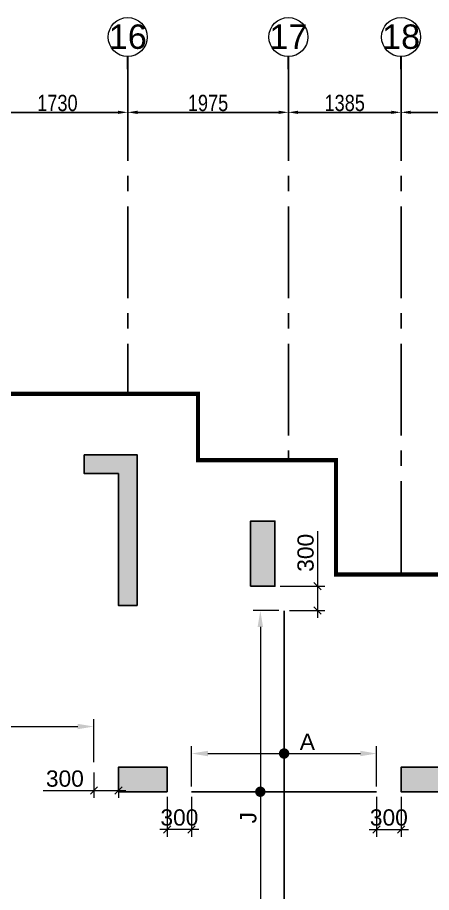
# Model space of a CAD drawing. Header units: millimetres. Extents: x 1123469 to 1883119, y -126924 to 196924.
# Drawn here: x 1826828 to 1831918, y 151234 to 161988 of the extents above; entities that cross this region are included whole.
import ezdxf
from ezdxf.enums import TextEntityAlignment as Align

# ---------------------------------------------------------------- set-up
doc = ezdxf.new("R2010")
doc.units = ezdxf.units.MM
doc.header["$LTSCALE"] = 500
doc.header["$MEASUREMENT"] = 0
doc.header["$PDMODE"] = 34
doc.linetypes.add('CONTINOUS', pattern=[0])
doc.linetypes.add('Site$0$CENTER2', pattern=[1.125, 0.75, -0.125, 0.125, -0.125])
doc.layers.get('Defpoints').update_dxf_attribs({"lineweight": 0})
for name, color, linetype in [('COL. DIM', 3, 'Continuous'), ('GRID', 7, 'Continuous'), ('GRID DIM', 7, 'Continuous'), ('reinf.', 4, 'Continuous'), ('TOWER AREA COLUMN.', 6, 'Continuous')]:
    doc.layers.add(name, color=color, linetype=linetype)
for name, color, linetype, lineweight in [('CUT OUT', 1, 'Continuous', 13), ('dim-M', 1, 'Continuous', 15), ('FOOTING', 1, 'Continuous', 15), ('GRID NO.', 7, 'Continuous', 20), ('S - SUNK', 251, 'Continuous', 0), ('TOWER COL HATCH', 253, 'Continuous', 20)]:
    doc.layers.add(name, color=color, linetype=linetype, lineweight=lineweight)
doc.styles.add('3mm', font='arial.ttf')
doc.styles.add('D50', font='arial.ttf', dxfattribs={"width": 0.8})
doc.dimstyles.new('INNER DIM', dxfattribs={"dimtxt": 200, "dimasz": 120, "dimexe": 25, "dimexo": 25, "dimgap": 12, "dimtad": 1, "dimdec": 0, "dimrnd": 5, "dimzin": 0, "dimdsep": 46, "dimtxsty": 'D50', "dimcen": 0.09, "dimdle": 25, "dimclrt": 6, "dimadec": 0, "dimazin": 0, "dimtfac": 1, "dimtdec": 0, "dimtofl": 0, "dimtmove": 1, "dimatfit": 3, "dimfxl": 75, "dimtolj": 1, "dimtzin": 0, "dimarcsym": 0})
doc.dimstyles.new('PARAMVEER', dxfattribs={"dimtxt": 200, "dimasz": 100, "dimexe": 0, "dimexo": 25, "dimgap": 10, "dimtad": 1, "dimdec": 0, "dimrnd": 5, "dimzin": 0, "dimdsep": 46, "dimtxsty": '3mm', "dimblk": 'OBLIQUE', "dimcen": 0.09, "dimdle": 75, "dimclrd": 1, "dimclre": 1, "dimclrt": 3, "dimadec": 0, "dimazin": 0, "dimtfac": 1, "dimtdec": 0, "dimtmove": 1, "dimatfit": 3, "dimfxl": 100, "dimtolj": 1, "dimtzin": 0, "dimlwd": 18, "dimlwe": 5, "dimarcsym": 0})

# ---------------------------------------------------------------- blocks, each defined once
blk = doc.blocks.new('GRID MARK')
at = {"layer": 'GRID NO.', "const_width": 50}
blk.add_lwpolyline([(0, -541), (0, -891)], dxfattribs=at)
at = {"layer": 'GRID NO.'}
blk.add_circle((0, 0), 541, dxfattribs=at)
at = {"layer": 'GRID NO.', "style": 'D50', "width": 0.8}
blk.add_attdef('Y1', text='', height=500, dxfattribs=at).set_placement((-33, -267), align=Align.CENTER)
blk = doc.blocks.new('*D3178')
at = {"layer": 'Defpoints', "color": 0, "linetype": 'Continuous', "transparency": 16777216}
for p in [(1828184, 160822), (1826454, 160584), (1828184, 160584)]:
    blk.add_point(p, dxfattribs=at)
at = {"layer": 'GRID DIM', "color": 0, "linetype": 'Continuous', "lineweight": -2, "transparency": 16777216}
for p, q in [((1826454, 160609), (1826454, 160847)), ((1828184, 160609), (1828184, 160847))]:
    blk.add_line(p, q, dxfattribs=at)
at = {"layer": 'GRID DIM', "linetype": 'Continuous', "lineweight": -2, "transparency": 16777216}
blk.add_line((1826574, 160822), (1828064, 160822), dxfattribs=at)
at = {"layer": 'GRID DIM', "linetype": 'Continuous', "transparency": 16777216}
for points in [[(1826574, 160842), (1826574, 160802), (1826454, 160822)], [(1828064, 160842), (1828064, 160802), (1828184, 160822)]]:
    blk.add_solid(points, dxfattribs=at)
at = {"layer": 'GRID DIM', "linetype": 'Continuous', "transparency": 16777216, "insert": (1827319, 160936), "char_height": 200, "attachment_point": 5, "style": 'D50'}
blk.add_mtext('\\A1;1730', dxfattribs=at)
blk = doc.blocks.new('*D3179')
at = {"layer": 'Defpoints', "color": 0, "linetype": 'Continuous', "transparency": 16777216}
for p in [(1830159, 160822), (1828184, 160584), (1830159, 160584)]:
    blk.add_point(p, dxfattribs=at)
at = {"layer": 'GRID DIM', "color": 0, "linetype": 'Continuous', "lineweight": -2, "transparency": 16777216}
for p, q in [((1828184, 160609), (1828184, 160847)), ((1830159, 160609), (1830159, 160847))]:
    blk.add_line(p, q, dxfattribs=at)
at = {"layer": 'GRID DIM', "linetype": 'Continuous', "lineweight": -2, "transparency": 16777216}
blk.add_line((1828304, 160822), (1830039, 160822), dxfattribs=at)
at = {"layer": 'GRID DIM', "linetype": 'Continuous', "transparency": 16777216}
for points in [[(1828304, 160842), (1828304, 160802), (1828184, 160822)], [(1830039, 160842), (1830039, 160802), (1830159, 160822)]]:
    blk.add_solid(points, dxfattribs=at)
at = {"layer": 'GRID DIM', "linetype": 'Continuous', "transparency": 16777216, "insert": (1829171, 160936), "char_height": 200, "attachment_point": 5, "style": 'D50'}
blk.add_mtext('\\A1;1975', dxfattribs=at)
blk = doc.blocks.new('*D3180')
at = {"layer": 'Defpoints', "color": 0, "linetype": 'Continuous', "transparency": 16777216}
for p in [(1831544, 160822), (1830159, 160584), (1831544, 160584)]:
    blk.add_point(p, dxfattribs=at)
at = {"layer": 'GRID DIM', "color": 0, "linetype": 'Continuous', "lineweight": -2, "transparency": 16777216}
for p, q in [((1830159, 160609), (1830159, 160847)), ((1831544, 160609), (1831544, 160847))]:
    blk.add_line(p, q, dxfattribs=at)
at = {"layer": 'GRID DIM', "linetype": 'Continuous', "lineweight": -2, "transparency": 16777216}
blk.add_line((1830279, 160822), (1831424, 160822), dxfattribs=at)
at = {"layer": 'GRID DIM', "linetype": 'Continuous', "transparency": 16777216}
for points in [[(1830279, 160842), (1830279, 160802), (1830159, 160822)], [(1831424, 160842), (1831424, 160802), (1831544, 160822)]]:
    blk.add_solid(points, dxfattribs=at)
at = {"layer": 'GRID DIM', "linetype": 'Continuous', "transparency": 16777216, "insert": (1830851, 160936), "char_height": 200, "attachment_point": 5, "style": 'D50'}
blk.add_mtext('\\A1;1385', dxfattribs=at)
blk = doc.blocks.new('*D3181')
at = {"layer": 'Defpoints', "color": 0, "linetype": 'Continuous', "transparency": 16777216}
for p in [(1835074, 160822), (1831544, 160584), (1835074, 160300)]:
    blk.add_point(p, dxfattribs=at)
at = {"layer": 'GRID DIM', "color": 0, "linetype": 'Continuous', "lineweight": -2, "transparency": 16777216}
for p, q in [((1831544, 160609), (1831544, 160847)), ((1835074, 160325), (1835074, 160847))]:
    blk.add_line(p, q, dxfattribs=at)
at = {"layer": 'GRID DIM', "linetype": 'Continuous', "lineweight": -2, "transparency": 16777216}
blk.add_line((1831664, 160822), (1834954, 160822), dxfattribs=at)
at = {"layer": 'GRID DIM', "linetype": 'Continuous', "transparency": 16777216}
for points in [[(1831664, 160842), (1831664, 160802), (1831544, 160822)], [(1834954, 160842), (1834954, 160802), (1835074, 160822)]]:
    blk.add_solid(points, dxfattribs=at)
at = {"layer": 'GRID DIM', "linetype": 'Continuous', "transparency": 16777216, "insert": (1833309, 160936), "char_height": 200, "attachment_point": 5, "style": 'D50'}
blk.add_mtext('\\A1;3530', dxfattribs=at)
blk = doc.blocks.new('3tgra')
at = {"layer": 'TOWER COL HATCH'}
h = blk.add_hatch(color=253, dxfattribs=at)
h.dxf.hatch_style = 1
h.paths.add_polyline_path([(1387406, 93642), (1388056, 93642), (1388056, 91792), (1387826, 91792), (1387826, 93412), (1387406, 93412)])
h = blk.add_hatch(color=253, dxfattribs=at)
h.dxf.hatch_style = 1
h.paths.add_polyline_path([(1389451, 92027), (1389751, 92027), (1389751, 92827), (1389451, 92827)])
h = blk.add_hatch(color=253, dxfattribs=at)
h.dxf.hatch_style = 1
h.paths.add_polyline_path([(1388426, 89502), (1388426, 89802), (1387826, 89802), (1387826, 89502)])
h = blk.add_hatch(color=253, dxfattribs=at)
h.dxf.hatch_style = 1
h.paths.add_polyline_path([(1391901, 89502), (1391901, 89802), (1391301, 89802), (1391301, 89502)])
at = {"layer": 'TOWER AREA COLUMN.', "color": 4}
blk.add_lwpolyline([(1387406, 93642), (1388056, 93642), (1388056, 91792), (1387826, 91792), (1387826, 93412), (1387406, 93412), (1387406, 93642)], dxfattribs=at)
for points in [[(1389451, 92027), (1389751, 92027), (1389751, 92827), (1389451, 92827)], [(1388426, 89502), (1388426, 89802), (1387826, 89802), (1387826, 89502)], [(1391901, 89502), (1391901, 89802), (1391301, 89802), (1391301, 89502)]]:
    blk.add_lwpolyline(points, close=True, dxfattribs=at)
blk = doc.blocks.new('_Oblique')
at = {"color": 0, "linetype": 'ByBlock', "lineweight": -2}
blk.add_line((-0.5, -0.5), (0.5, 0.5), dxfattribs=at)
blk = doc.blocks.new('*D3290')
at = {"layer": 'COL. DIM', "color": 1, "linetype": 'CONTINOUS', "lineweight": 5, "ltscale": 10, "transparency": 16777216}
for p, q in [((1827769, 152708), (1827769, 152396)), ((1828069, 152708), (1828069, 152396))]:
    blk.add_line(p, q, dxfattribs=at)
at = {"layer": 'COL. DIM', "color": 1, "lineweight": 18, "ltscale": 10, "transparency": 16777216}
for p, q in [((1827146, 152486), (1827769, 152486)), ((1827679, 152486), (1828159, 152486))]:
    blk.add_line(p, q, dxfattribs=at)
at = {"layer": 'Defpoints', "color": 0, "ltscale": 10, "transparency": 16777216}
for p in [(1827769, 152773), (1828069, 152773), (1828069, 152486)]:
    blk.add_point(p, dxfattribs=at)
at = {"layer": 'COL. DIM', "color": 1, "lineweight": 18, "ltscale": 10, "transparency": 16777216, "xscale": 90, "yscale": 90, "zscale": 90, "rotation": 180}
blk.add_blockref('_Oblique', (1827769, 152486), dxfattribs=at)
at = {"layer": 'COL. DIM', "color": 1, "lineweight": 18, "ltscale": 10, "transparency": 16777216, "xscale": 90, "yscale": 90, "zscale": 90}
blk.add_blockref('_Oblique', (1828069, 152486), dxfattribs=at)
at = {"layer": 'COL. DIM', "color": 3, "ltscale": 10, "transparency": 16777216, "insert": (1827411, 152633), "char_height": 200, "attachment_point": 5, "style": '3mm'}
blk.add_mtext('\\A1;300', dxfattribs=at)
blk = doc.blocks.new('*D3291')
at = {"layer": 'COL. DIM', "color": 1, "linetype": 'CONTINOUS', "lineweight": 5, "ltscale": 10, "transparency": 16777216}
for p, q in [((1828669, 152408), (1828669, 151917)), ((1828969, 152408), (1828969, 151917))]:
    blk.add_line(p, q, dxfattribs=at)
at = {"layer": 'COL. DIM', "color": 1, "lineweight": 18, "ltscale": 10, "transparency": 16777216}
blk.add_line((1829059, 152007), (1828579, 152007), dxfattribs=at)
at = {"layer": 'Defpoints', "color": 0, "ltscale": 10, "transparency": 16777216}
for p in [(1828669, 152473), (1828969, 152473), (1828669, 152007)]:
    blk.add_point(p, dxfattribs=at)
at = {"layer": 'COL. DIM', "color": 1, "lineweight": 18, "ltscale": 10, "transparency": 16777216, "xscale": 90, "yscale": 90, "zscale": 90, "rotation": 180}
blk.add_blockref('_Oblique', (1828669, 152007), dxfattribs=at)
at = {"layer": 'COL. DIM', "color": 1, "lineweight": 18, "ltscale": 10, "transparency": 16777216, "xscale": 90, "yscale": 90, "zscale": 90}
blk.add_blockref('_Oblique', (1828969, 152007), dxfattribs=at)
at = {"layer": 'COL. DIM', "color": 3, "ltscale": 10, "transparency": 16777216, "insert": (1828819, 152155), "char_height": 200, "attachment_point": 5, "style": '3mm'}
blk.add_mtext('\\A1;300', dxfattribs=at)
blk = doc.blocks.new('*D3292')
at = {"layer": 'COL. DIM', "color": 1, "linetype": 'CONTINOUS', "lineweight": 5, "ltscale": 10, "transparency": 16777216}
for p, q in [((1830041, 154698), (1829724, 154698)), ((1829789, 149343), (1829904, 149343))]:
    blk.add_line(p, q, dxfattribs=at)
at = {"layer": 'COL. DIM', "color": 1, "lineweight": 18, "ltscale": 10, "transparency": 16777216}
blk.add_line((1829814, 154498), (1829814, 149543), dxfattribs=at)
at = {"layer": 'COL. DIM', "color": 1, "ltscale": 10, "transparency": 16777216}
for points in [[(1829781, 154498), (1829847, 154498), (1829814, 154698)], [(1829781, 149543), (1829847, 149543), (1829814, 149343)]]:
    blk.add_solid(points, dxfattribs=at)
at = {"layer": 'Defpoints', "color": 0, "ltscale": 10, "transparency": 16777216}
for p in [(1830106, 154698), (1829724, 149343), (1829814, 149343)]:
    blk.add_point(p, dxfattribs=at)
at = {"layer": 'COL. DIM', "color": 3, "ltscale": 10, "transparency": 16777216, "insert": (1829667, 152153), "char_height": 200, "attachment_point": 5, "rotation": 90, "style": '3mm'}
blk.add_mtext('\\A1;J', dxfattribs=at)
blk = doc.blocks.new('*D3293')
at = {"layer": 'COL. DIM', "color": 1, "linetype": 'CONTINOUS', "lineweight": 5, "ltscale": 10, "transparency": 16777216}
for p, q in [((1831244, 152408), (1831244, 151917)), ((1831544, 152408), (1831544, 151917))]:
    blk.add_line(p, q, dxfattribs=at)
at = {"layer": 'COL. DIM', "color": 1, "lineweight": 18, "ltscale": 10, "transparency": 16777216}
blk.add_line((1831154, 152007), (1831634, 152007), dxfattribs=at)
at = {"layer": 'Defpoints', "color": 0, "ltscale": 10, "transparency": 16777216}
for p in [(1831244, 152473), (1831544, 152473), (1831544, 152007)]:
    blk.add_point(p, dxfattribs=at)
at = {"layer": 'COL. DIM', "color": 1, "lineweight": 18, "ltscale": 10, "transparency": 16777216, "xscale": 90, "yscale": 90, "zscale": 90, "rotation": 180}
blk.add_blockref('_Oblique', (1831244, 152007), dxfattribs=at)
at = {"layer": 'COL. DIM', "color": 1, "lineweight": 18, "ltscale": 10, "transparency": 16777216, "xscale": 90, "yscale": 90, "zscale": 90}
blk.add_blockref('_Oblique', (1831544, 152007), dxfattribs=at)
at = {"layer": 'COL. DIM', "color": 3, "ltscale": 10, "transparency": 16777216, "insert": (1831394, 152155), "char_height": 200, "attachment_point": 5, "style": '3mm'}
blk.add_mtext('\\A1;300', dxfattribs=at)
blk = doc.blocks.new('*D3557')
at = {"layer": 'COL. DIM', "color": 1, "lineweight": 18, "ltscale": 10, "transparency": 16777216}
for p, q in [((1830518, 155675), (1830518, 154998)), ((1830518, 155088), (1830518, 154608))]:
    blk.add_line(p, q, dxfattribs=at)
at = {"layer": 'COL. DIM', "color": 1, "linetype": 'CONTINOUS', "lineweight": 5, "ltscale": 10, "transparency": 16777216}
for p, q in [((1830059, 154998), (1830608, 154998)), ((1830171, 154698), (1830608, 154698))]:
    blk.add_line(p, q, dxfattribs=at)
at = {"layer": 'Defpoints', "color": 0, "ltscale": 10, "transparency": 16777216}
for p in [(1418936, 156725), (1417241, 156599), (1418936, 156599), (1829994, 154998), (1830106, 154698), (1830518, 154698)]:
    blk.add_point(p, dxfattribs=at)
at = {"layer": 'S - SUNK', "color": 1, "lineweight": 18, "ltscale": 10, "transparency": 16777216}
blk.add_line((1417166, 156725), (1419011, 156725), dxfattribs=at)
at = {"layer": 'S - SUNK', "color": 1, "lineweight": 5, "ltscale": 10, "transparency": 16777216}
for p, q in [((1417241, 156725), (1417241, 156725)), ((1418936, 156725), (1418936, 156725))]:
    blk.add_line(p, q, dxfattribs=at)
at = {"layer": 'COL. DIM', "color": 1, "lineweight": 18, "ltscale": 10, "transparency": 16777216, "xscale": 90, "yscale": 90, "zscale": 90}
for p, rotation in [((1830518, 154998), 90), ((1830518, 154698), 270)]:
    blk.add_blockref('_Oblique', p, dxfattribs=dict(at, rotation=rotation))
at = {"layer": 'S - SUNK', "color": 1, "lineweight": 18, "ltscale": 10, "transparency": 16777216, "xscale": 100, "yscale": 100, "zscale": 100, "rotation": 180}
blk.add_blockref('_Oblique', (1417241, 156725), dxfattribs=at)
at = {"layer": 'S - SUNK', "color": 1, "lineweight": 18, "ltscale": 10, "transparency": 16777216, "xscale": 100, "yscale": 100, "zscale": 100}
blk.add_blockref('_Oblique', (1418936, 156725), dxfattribs=at)
at = {"layer": 'COL. DIM', "color": 3, "ltscale": 10, "transparency": 16777216, "insert": (1830371, 155409), "char_height": 200, "attachment_point": 5, "rotation": 90, "style": '3mm'}
blk.add_mtext('\\A1;300', dxfattribs=at)
at = {"layer": 'S - SUNK', "color": 3, "ltscale": 10, "transparency": 16777216, "insert": (1418088, 156837), "char_height": 200, "attachment_point": 5, "style": '3mm'}
blk.add_mtext('\\A1;1695', dxfattribs=at)
blk = doc.blocks.new('*D3260')
at = {"layer": 'COL. DIM', "color": 1, "linetype": 'CONTINOUS', "lineweight": 5, "ltscale": 10, "transparency": 16777216}
for p, q in [((1824649, 153025), (1824649, 153364)), ((1827769, 152838), (1827769, 153364))]:
    blk.add_line(p, q, dxfattribs=at)
at = {"layer": 'COL. DIM', "color": 1, "lineweight": 18, "ltscale": 10, "transparency": 16777216}
blk.add_line((1824849, 153274), (1827569, 153274), dxfattribs=at)
at = {"layer": 'COL. DIM', "color": 1, "ltscale": 10, "transparency": 16777216}
for points in [[(1824849, 153307), (1824849, 153241), (1824649, 153274)], [(1827569, 153307), (1827569, 153241), (1827769, 153274)]]:
    blk.add_solid(points, dxfattribs=at)
at = {"layer": 'Defpoints', "color": 0, "ltscale": 10, "transparency": 16777216}
for p in [(1827769, 153274), (1824649, 152960), (1827769, 152773)]:
    blk.add_point(p, dxfattribs=at)
at = {"layer": 'COL. DIM', "color": 3, "ltscale": 10, "transparency": 16777216, "insert": (1826516, 153419), "char_height": 200, "attachment_point": 5, "style": '3mm'}
blk.add_mtext('\\A1;A', dxfattribs=at)
blk = doc.blocks.new('*D3271')
at = {"layer": 'COL. DIM', "color": 1, "linetype": 'CONTINOUS', "lineweight": 5, "ltscale": 10, "transparency": 16777216}
for p, q in [((1828969, 152538), (1828969, 153032)), ((1831244, 152538), (1831244, 153032))]:
    blk.add_line(p, q, dxfattribs=at)
at = {"layer": 'COL. DIM', "color": 1, "lineweight": 18, "ltscale": 10, "transparency": 16777216}
blk.add_line((1829169, 152942), (1831044, 152942), dxfattribs=at)
at = {"layer": 'COL. DIM', "color": 1, "ltscale": 10, "transparency": 16777216}
for points in [[(1829169, 152976), (1829169, 152909), (1828969, 152942)], [(1831044, 152976), (1831044, 152909), (1831244, 152942)]]:
    blk.add_solid(points, dxfattribs=at)
at = {"layer": 'Defpoints', "color": 0, "ltscale": 10, "transparency": 16777216}
for p in [(1831244, 152942), (1828969, 152473), (1831244, 152473)]:
    blk.add_point(p, dxfattribs=at)
at = {"layer": 'COL. DIM', "color": 3, "ltscale": 10, "transparency": 16777216, "insert": (1830392, 153087), "char_height": 200, "attachment_point": 5, "style": '3mm'}
blk.add_mtext('\\A1;A', dxfattribs=at)

msp = doc.modelspace()

# ---------------------------------------------------------------- linework, layer by layer
at = {"layer": 'dim-M', "color": 4, "ltscale": 10, "const_width": 63.8}
for points in [[(1830074.3, 152942.3, 1), (1830138, 152942.3, 1)], [(1829782.1, 152472.7, 1), (1829845.8, 152472.7, 1)]]:
    msp.add_lwpolyline(points, format="xyb", close=True, dxfattribs=at)
at = {"layer": 'FOOTING', "color": 3, "ltscale": 10, "const_width": 50}
msp.add_lwpolyline([(1857203.7, 139342.7), (1831023.7, 139342.7), (1831023.7, 126927.8), (1822468.7, 126927.8), (1822468.7, 126412.8), (1813688.7, 126412.8), (1813688.7, 126927.8), (1805133.7, 126927.8), (1805133.7, 148577.9), (1816223.7, 148577.9), (1816223.7, 158862.6), (1825098.7, 158862.6), (1825098.7, 157362.6), (1829048.7, 157362.6), (1829048.7, 156547.7), (1830743.7, 156547.7), (1830743.7, 155142.7), (1857483.7, 155142.7)], dxfattribs=at)
at = {"layer": 'GRID', "color": 16, "linetype": 'Site$0$CENTER2', "ltscale": 3}
for points in [[(1828183.7, 161352.2), (1828183.7, 157362.6)], [(1830158.7, 161352.2), (1830158.7, 156547.7)], [(1831543.7, 161352.2), (1831543.7, 155142.7)]]:
    msp.add_lwpolyline(points, dxfattribs=at)
at = {"layer": 'reinf.', "color": 4, "ltscale": 1.4}
for p, q in [((1830106.2, 154697.7), (1830106.2, 149342.7)), ((1828968.7, 152472.7), (1831243.7, 152472.7))]:
    msp.add_line(p, q, dxfattribs=at)

# ---------------------------------------------------------------- block references
at = {"layer": 'CUT OUT', "color": 4}
msp.add_blockref('3tgra', (440243, 62971), dxfattribs=at)
at = {"layer": 'GRID NO.'}
ref = msp.add_blockref('GRID MARK', (1828183.7, 161747.4), dxfattribs=dict(at, xscale=0.4435200000032785, yscale=0.4435200000032785, zscale=0.4435200000032785))
ref.add_attrib('Y1', '16', dxfattribs={"height": 300, "style": 'D50'}).set_placement((1828184.7, 161601.9), align=Align.CENTER)
ref = msp.add_blockref('GRID MARK', (1830158.7, 161747.4), dxfattribs=dict(at, xscale=0.4435200000032785, yscale=0.4435200000032785, zscale=0.4435200000032785))
ref.add_attrib('Y1', '17', dxfattribs={"height": 300, "style": 'D50'}).set_placement((1830159.7, 161601.9), align=Align.CENTER)
ref = msp.add_blockref('GRID MARK', (1831543.7, 161747.4), dxfattribs=dict(at, xscale=0.4435200000032785, yscale=0.4435200000032785, zscale=0.4435200000032785))
ref.add_attrib('Y1', '18', dxfattribs={"height": 300, "style": 'D50'}).set_placement((1831544.7, 161601.9), align=Align.CENTER)

# ---------------------------------------------------------------- dimensions: what is measured, and where the dimension line sits
at = {"layer": 'COL. DIM', "color": 6, "ltscale": 10}
for base, p1, p2, angle, picture, middle in [((1830518, 154697.7), (1829993.7, 154997.7), (1830106.2, 154697.7), 90, '*D3557', (1830518, 155409.4)), ((1828668.7, 152007.5), (1828968.7, 152472.7), (1828668.7, 152472.7), 180, '*D3291', (1828818.7, 152007.5))]:
    dim = msp.add_linear_dim(base=base, p1=p1, p2=p2, angle=angle, dimstyle='PARAMVEER', override={"dimasz": 90, "dimexe": 90, "dimexo": 65, "dimgap": 45, "dimpost": '\\X', "dimdle": 90, "dimfxl": 0.18, "dimarcsym": 1}, dxfattribs=at)
    dim.commit()
    dim.dimension.update_dxf_attribs({"geometry": picture, "text_midpoint": middle, "dimtype": 160})
dim = msp.add_linear_dim(base=(1829813.9, 149342.7), p1=(1830106.2, 154697.7), p2=(1829723.9, 149342.7), angle=90, text='J', dimstyle='PARAMVEER', override={"dimasz": 200, "dimexe": 90, "dimexo": 65, "dimgap": 45, "dimpost": '\\X', "dimsah": 1, "dimdle": 90, "dimfxl": 0.18, "dimarcsym": 1}, dxfattribs=at)
dim.commit()
dim.dimension.update_dxf_attribs({"geometry": '*D3292', "text_midpoint": (1829813.9, 152152.6), "dimtype": 160})
for base, p1, p2, picture, middle in [((1827768.7, 153273.9), (1824648.7, 152960.3), (1827768.7, 152772.7), '*D3260', (1826515.5, 153273.9)), ((1831243.7, 152942.3), (1828968.7, 152472.7), (1831243.7, 152472.7), '*D3271', (1830392.5, 152942.3))]:
    dim = msp.add_linear_dim(base=base, p1=p1, p2=p2, text='A', dimstyle='PARAMVEER', override={"dimasz": 200, "dimexe": 90, "dimexo": 65, "dimgap": 45, "dimpost": '\\X', "dimsah": 1, "dimdle": 90, "dimfxl": 0.18, "dimarcsym": 1}, dxfattribs=at)
    dim.commit()
    dim.dimension.update_dxf_attribs({"geometry": picture, "text_midpoint": middle, "dimtype": 160})
for base, p1, p2, picture, middle in [((1828068.7, 152485.5), (1827768.7, 152772.7), (1828068.7, 152772.7), '*D3290', (1827411.4, 152485.5)), ((1831543.7, 152007.5), (1831243.7, 152472.7), (1831543.7, 152472.7), '*D3293', (1831393.7, 152007.5))]:
    dim = msp.add_linear_dim(base=base, p1=p1, p2=p2, dimstyle='PARAMVEER', override={"dimasz": 90, "dimexe": 90, "dimexo": 65, "dimgap": 45, "dimpost": '\\X', "dimdle": 90, "dimfxl": 0.18, "dimarcsym": 1}, dxfattribs=at)
    dim.commit()
    dim.dimension.update_dxf_attribs({"geometry": picture, "text_midpoint": middle, "dimtype": 160})
at = {"layer": 'GRID DIM', "color": 0, "linetype": 'Continuous'}
for base, p1, p2, picture, middle in [((1828183.7, 160822.2), (1826453.7, 160584.2), (1828183.7, 160584.2), '*D3178', (1827318.7, 160936.4)), ((1830158.7, 160822.2), (1828183.7, 160584.2), (1830158.7, 160584.2), '*D3179', (1829171.2, 160936.3)), ((1831543.7, 160822.2), (1830158.7, 160584.2), (1831543.7, 160584.2), '*D3180', (1830851.2, 160936.4)), ((1835073.7, 160822.2), (1831543.7, 160584.2), (1835073.7, 160300.2), '*D3181', (1833308.7, 160936.4))]:
    dim = msp.add_linear_dim(base=base, p1=p1, p2=p2, dimstyle='INNER DIM', override={"dimclrd": 256, "dimclrt": 256}, dxfattribs=at)
    dim.commit()
    dim.dimension.update_dxf_attribs({"geometry": picture, "text_midpoint": middle})
at = {"layer": 'S - SUNK', "color": 4, "ltscale": 10}
dim = msp.add_linear_dim(base=(1418935.6, 156725.2), p1=(1417240.6, 156599.2), p2=(1418935.6, 156599.2), dimstyle='PARAMVEER', override={"dimpost": '\\X', "dimfxl": 0.15, "dimfxlon": 1, "dimarcsym": 1}, dxfattribs=at)
dim.commit()
dim.dimension.update_dxf_attribs({"geometry": '*D3557', "text_midpoint": (1418088.1, 156837.3)})

doc.saveas('drawing.dxf')
